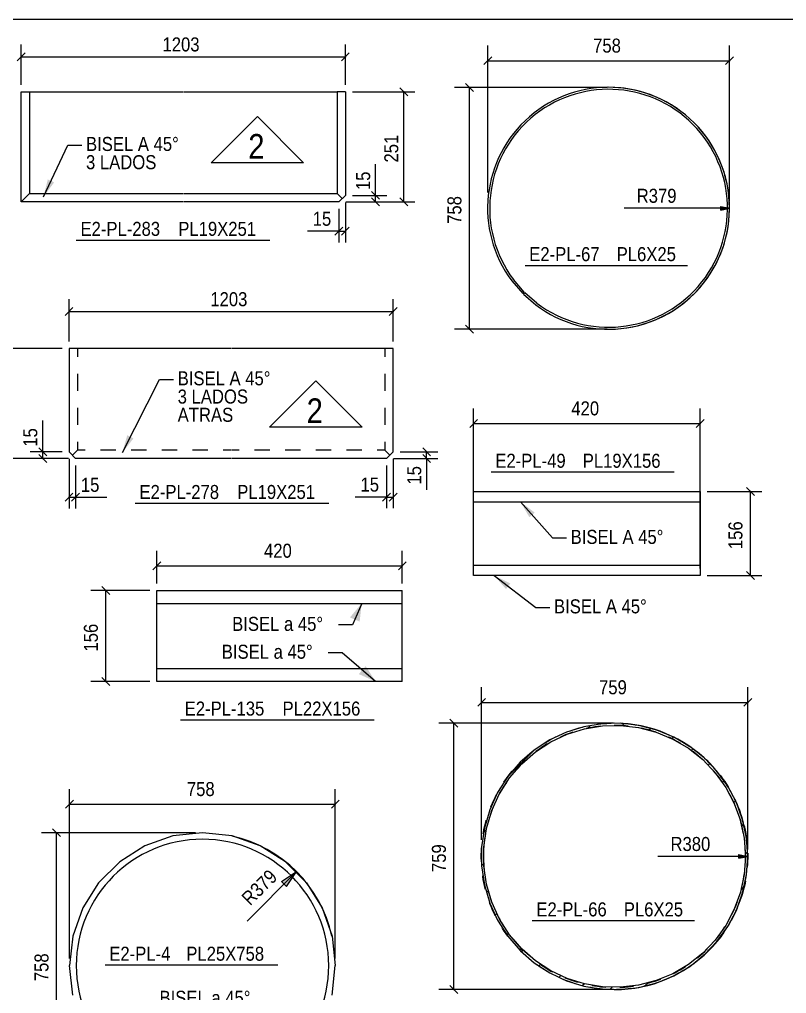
# Model space of a CAD drawing. Header units: millimetres. Extents: x 67 to 383, y 106 to 148.
# Drawn here: x 92.43 to 110.03, y 125.61 to 147.95 of the extents above; entities that cross this region are included whole.
import ezdxf

# ---------------------------------------------------------------- set-up
doc = ezdxf.new("R2010")
doc.units = ezdxf.units.MM
doc.linetypes.add('XKITLINE00', pattern=[0])
doc.styles.add('ARIAL', font='ARIAL.TTF')
doc.styles.add('ARIAL_', font='ARIAL.TTF')

msp = doc.modelspace()

# ---------------------------------------------------------------- linework, layer by layer
at = {"color": 5, "linetype": 'XKITLINE00'}
msp.add_line((134.139, 147.946), (67.372, 147.946), dxfattribs=at)
at = {"linetype": 'XKITLINE00'}
for p, q in [((92.473, 146.446), (92.473, 147.374)), ((99.91, 146.446), (99.91, 147.374)), ((103.182, 143.975), (103.182, 147.347)), ((108.724, 143.777), (108.724, 147.347)), ((92.564, 147.179), (92.382, 146.997)), ((92.473, 147.088), (99.91, 147.088)), ((100.001, 147.179), (99.819, 146.997)), ((103.273, 147.092), (103.091, 146.91)), ((103.182, 147.001), (108.724, 147.001)), ((108.815, 147.092), (108.633, 146.91)), ((101.159, 146.376), (101.341, 146.194)), ((105.917, 146.387), (102.412, 146.387)), ((102.667, 146.478), (102.849, 146.296)), ((102.758, 140.844), (102.758, 146.387)), ((100.071, 146.285), (101.507, 146.285)), ((101.25, 143.761), (101.25, 146.285)), ((92.985, 143.879), (93.542, 145.067)), ((93.542, 145.067), (93.864, 145.067)), ((100.604, 143.912), (100.604, 144.631)), ((100.604, 143.912), (100.604, 144.631)), ((100.071, 143.912), (100.861, 143.912)), ((100.513, 144.003), (100.695, 143.821)), ((100.604, 143.761), (100.604, 143.912)), ((99.91, 143.751), (99.91, 142.832)), ((99.92, 143.761), (101.507, 143.761)), ((99.92, 143.761), (100.861, 143.761)), ((100.513, 143.852), (100.695, 143.67)), ((101.159, 143.852), (101.341, 143.67)), ((108.522, 143.656), (108.723, 143.616)), ((108.522, 143.576), (108.522, 143.656)), ((99.759, 143.6), (99.759, 142.832)), ((108.723, 143.616), (106.306, 143.616)), ((108.522, 143.576), (108.723, 143.616)), ((99.759, 143.09), (99.041, 143.09)), ((99.759, 143.09), (99.041, 143.09)), ((99.85, 143.181), (99.668, 142.999)), ((99.759, 143.09), (99.91, 143.09)), ((100.001, 143.181), (99.819, 142.999)), ((93.736, 142.887), (98.178, 142.887)), ((104.033, 142.307), (107.759, 142.307)), ((93.57, 140.561), (93.57, 141.531)), ((101.007, 140.561), (101.007, 141.531)), ((93.661, 141.337), (93.479, 141.155)), ((93.57, 141.246), (101.007, 141.246)), ((101.098, 141.337), (100.916, 141.155)), ((105.917, 140.844), (102.412, 140.844)), ((102.667, 140.935), (102.849, 140.753)), ((93.41, 140.4), (92.016, 140.4)), ((93.761, 140.4), (93.761, 140.205)), ((100.816, 140.4), (100.816, 140.205)), ((93.761, 139.817), (93.761, 139.428)), ((94.795, 138.014), (95.645, 139.692)), ((95.645, 139.692), (95.967, 139.692)), ((100.816, 139.817), (100.816, 139.428)), ((93.761, 139.039), (93.761, 138.65)), ((100.816, 139.039), (100.816, 138.65)), ((102.854, 135.353), (102.854, 139.027)), ((108.052, 135.353), (108.052, 139.027)), ((92.967, 138.027), (92.967, 138.745)), ((92.967, 138.027), (92.967, 138.745)), ((102.945, 138.772), (102.763, 138.59)), ((108.143, 138.772), (107.961, 138.59)), ((102.854, 138.681), (108.052, 138.681)), ((92.876, 138.118), (93.058, 137.936)), ((93.761, 138.067), (93.646, 137.951)), ((93.761, 138.261), (93.761, 138.067)), ((93.937, 138.067), (93.761, 138.067)), ((94.641, 138.067), (94.289, 138.067)), ((95.345, 138.067), (94.993, 138.067)), ((96.049, 138.067), (95.697, 138.067)), ((96.753, 138.067), (96.401, 138.067)), ((97.281, 138.067), (97.105, 138.067)), ((97.473, 138.067), (97.297, 138.067)), ((98.177, 138.067), (97.825, 138.067)), ((98.881, 138.067), (98.529, 138.067)), ((99.584, 138.067), (99.233, 138.067)), ((100.288, 138.067), (99.936, 138.067)), ((100.816, 138.067), (100.64, 138.067)), ((100.816, 138.261), (100.816, 138.067)), ((100.816, 138.067), (100.932, 137.951)), ((101.684, 138.118), (101.866, 137.936)), ((93.56, 137.876), (92.016, 137.876)), ((93.41, 138.027), (92.681, 138.027)), ((93.56, 137.876), (92.681, 137.876)), ((92.876, 137.967), (93.058, 137.785)), ((92.967, 137.876), (92.967, 138.027)), ((93.57, 137.866), (93.57, 136.73)), ((101.007, 137.866), (101.007, 136.735)), ((101.017, 137.876), (102.033, 137.876)), ((101.168, 138.027), (102.033, 138.027)), ((101.684, 137.967), (101.866, 137.785)), ((101.775, 137.876), (101.775, 138.027)), ((101.775, 137.876), (101.775, 137.157)), ((101.775, 137.876), (101.775, 137.157)), ((93.721, 137.715), (93.721, 136.73)), ((100.856, 137.715), (100.856, 136.735)), ((103.255, 137.568), (107.458, 137.568)), ((109.115, 137.212), (109.297, 137.03)), ((93.661, 137.078), (93.479, 136.896)), ((93.57, 136.987), (93.721, 136.987)), ((93.812, 137.078), (93.63, 136.896)), ((93.721, 136.987), (94.44, 136.987)), ((93.721, 136.987), (94.44, 136.987)), ((100.856, 136.992), (100.138, 136.992)), ((100.856, 136.992), (100.138, 136.992)), ((100.947, 137.083), (100.765, 136.901)), ((100.856, 136.992), (101.007, 136.992)), ((101.098, 137.083), (100.916, 136.901)), ((108.213, 137.121), (109.463, 137.121)), ((109.206, 135.192), (109.206, 137.121)), ((95.089, 136.851), (99.531, 136.851)), ((103.927, 136.884), (104.661, 136.054)), ((104.661, 136.054), (104.982, 136.054)), ((95.586, 135.013), (95.586, 135.762)), ((101.217, 135.013), (101.217, 135.762)), ((95.677, 135.507), (95.495, 135.325)), ((95.586, 135.416), (101.217, 135.416)), ((101.308, 135.507), (101.126, 135.325)), ((103.327, 135.191), (104.279, 134.462)), ((108.213, 135.192), (109.463, 135.192)), ((109.115, 135.283), (109.297, 135.101)), ((94.326, 134.943), (94.508, 134.761)), ((95.425, 134.852), (94.071, 134.852)), ((94.417, 132.762), (94.417, 134.852)), ((100.285, 134.554), (100.074, 134.06)), ((104.279, 134.462), (104.601, 134.462)), ((100.074, 134.06), (99.752, 134.06)), ((99.836, 133.421), (99.514, 133.421)), ((100.603, 132.762), (99.836, 133.421)), ((95.425, 132.762), (94.071, 132.762)), ((94.326, 132.853), (94.508, 132.671)), ((103.037, 129.129), (103.037, 132.63)), ((109.142, 128.911), (109.142, 132.63)), ((103.128, 132.375), (102.946, 132.193)), ((103.037, 132.284), (109.142, 132.284)), ((109.233, 132.375), (109.051, 132.193)), ((96.128, 131.884), (100.57, 131.884)), ((102.311, 131.895), (102.493, 131.713)), ((105.913, 131.802), (105.984, 131.805)), ((105.984, 131.805), (105.988, 131.805)), ((106.066, 131.804), (102.056, 131.804)), ((102.402, 125.697), (102.402, 131.804)), ((105.089, 131.586), (105.023, 131.562)), ((105.044, 131.624), (105.072, 131.634)), ((105.072, 131.634), (105.14, 131.657)), ((105.127, 131.599), (105.089, 131.586)), ((105.14, 131.657), (105.208, 131.678)), ((105.208, 131.678), (105.277, 131.698)), ((105.277, 131.698), (105.347, 131.716)), ((105.347, 131.716), (105.351, 131.717)), ((105.497, 131.698), (105.437, 131.685)), ((105.566, 131.711), (105.497, 131.698)), ((105.635, 131.722), (105.566, 131.711)), ((105.705, 131.732), (105.635, 131.722)), ((105.667, 131.778), (105.699, 131.782)), ((105.699, 131.782), (105.77, 131.791)), ((105.754, 131.737), (105.705, 131.732)), ((105.77, 131.791), (105.841, 131.797)), ((105.841, 131.797), (105.913, 131.802)), ((106.127, 131.755), (106.075, 131.756)), ((106.197, 131.754), (106.127, 131.755)), ((106.268, 131.75), (106.197, 131.754)), ((106.338, 131.745), (106.268, 131.75)), ((106.309, 131.798), (106.342, 131.796)), ((106.396, 131.739), (106.338, 131.745)), ((106.342, 131.796), (106.413, 131.789)), ((106.413, 131.789), (106.485, 131.781)), ((106.485, 131.781), (106.556, 131.77)), ((106.556, 131.77), (106.626, 131.759)), ((106.626, 131.759), (106.628, 131.758)), ((106.755, 131.68), (106.714, 131.689)), ((106.824, 131.664), (106.755, 131.68)), ((106.892, 131.645), (106.824, 131.664)), ((106.959, 131.626), (106.892, 131.645)), ((106.941, 131.684), (106.974, 131.675)), ((107.024, 131.605), (106.959, 131.626)), ((106.974, 131.675), (107.043, 131.653)), ((107.043, 131.653), (107.11, 131.63)), ((107.11, 131.63), (107.178, 131.605)), ((107.178, 131.605), (107.244, 131.579)), ((104.491, 131.358), (104.552, 131.395)), ((104.552, 131.395), (104.615, 131.43)), ((104.615, 131.43), (104.678, 131.464)), ((104.678, 131.464), (104.742, 131.496)), ((104.742, 131.496), (104.748, 131.498)), ((104.892, 131.509), (104.828, 131.48)), ((104.828, 131.48), (104.828, 131.48)), ((104.957, 131.536), (104.892, 131.509)), ((105.023, 131.562), (104.957, 131.536)), ((107.244, 131.579), (107.245, 131.578)), ((107.354, 131.475), (107.324, 131.488)), ((107.417, 131.444), (107.354, 131.475)), ((107.48, 131.412), (107.417, 131.444)), ((107.542, 131.379), (107.48, 131.412)), ((107.536, 131.441), (107.567, 131.424)), ((107.604, 131.344), (107.542, 131.379)), ((107.567, 131.424), (107.629, 131.388)), ((107.629, 131.388), (107.691, 131.351)), ((104.141, 131.109), (104.197, 131.154)), ((104.197, 131.154), (104.203, 131.158)), ((104.284, 131.156), (104.277, 131.151)), ((104.341, 131.198), (104.284, 131.156)), ((104.399, 131.238), (104.341, 131.198)), ((104.458, 131.277), (104.399, 131.238)), ((104.517, 131.314), (104.458, 131.277)), ((104.466, 131.343), (104.491, 131.358)), ((104.544, 131.33), (104.517, 131.314)), ((107.61, 131.34), (107.604, 131.344)), ((107.691, 131.351), (107.751, 131.313)), ((107.751, 131.313), (107.81, 131.273)), ((107.896, 131.149), (107.878, 131.163)), ((107.952, 131.106), (107.896, 131.149)), ((103.96, 130.947), (103.98, 130.966)), ((104.015, 130.929), (103.965, 130.88)), ((103.98, 130.966), (104.033, 131.015)), ((104.031, 130.943), (104.015, 130.929)), ((104.033, 131.015), (104.086, 131.062)), ((104.086, 131.062), (104.141, 131.109)), ((108.007, 131.061), (107.952, 131.106)), ((108.06, 131.015), (108.007, 131.061)), ((108.113, 130.969), (108.06, 131.015)), ((108.066, 131.078), (108.094, 131.054)), ((108.094, 131.054), (108.147, 131.006)), ((108.125, 130.957), (108.113, 130.969)), ((108.147, 131.006), (108.2, 130.957)), ((108.2, 130.957), (108.251, 130.907)), ((103.69, 130.649), (103.735, 130.705)), ((103.735, 130.705), (103.741, 130.712)), ((103.82, 130.726), (103.808, 130.711)), ((103.867, 130.778), (103.82, 130.726)), ((103.915, 130.83), (103.867, 130.778)), ((103.965, 130.88), (103.915, 130.83)), ((108.251, 130.907), (108.3, 130.857)), ((108.359, 130.716), (108.349, 130.727)), ((108.404, 130.662), (108.359, 130.716)), ((103.548, 130.454), (103.563, 130.476)), ((103.563, 130.476), (103.604, 130.535)), ((103.604, 130.535), (103.646, 130.592)), ((103.646, 130.592), (103.69, 130.649)), ((108.448, 130.607), (108.404, 130.662)), ((108.491, 130.552), (108.448, 130.607)), ((108.533, 130.495), (108.491, 130.552)), ((108.509, 130.613), (108.532, 130.582)), ((108.532, 130.582), (108.574, 130.524)), ((108.547, 130.473), (108.533, 130.495)), ((108.574, 130.524), (108.615, 130.465)), ((108.615, 130.465), (108.655, 130.406)), ((93.584, 126.408), (93.584, 130.296)), ((99.68, 126.408), (99.68, 130.296)), ((103.492, 130.269), (103.457, 130.208)), ((103.528, 130.329), (103.492, 130.269)), ((103.566, 130.389), (103.528, 130.329)), ((103.605, 130.447), (103.566, 130.389)), ((103.611, 130.457), (103.605, 130.447)), ((108.655, 130.406), (108.691, 130.348)), ((93.675, 130.041), (93.493, 129.859)), ((99.771, 130.041), (99.589, 129.859)), ((103.285, 129.975), (103.315, 130.041)), ((103.315, 130.041), (103.346, 130.105)), ((103.346, 130.105), (103.378, 130.169)), ((103.378, 130.169), (103.383, 130.178)), ((103.457, 130.208), (103.443, 130.183)), ((108.72, 130.196), (108.718, 130.2)), ((108.753, 130.134), (108.72, 130.196)), ((108.785, 130.071), (108.753, 130.134)), ((108.815, 130.008), (108.785, 130.071)), ((108.844, 130.065), (108.861, 130.029)), ((108.861, 130.029), (108.891, 129.964)), ((93.584, 129.95), (99.68, 129.95)), ((103.248, 129.886), (103.257, 129.91)), ((103.278, 129.825), (103.254, 129.759)), ((103.257, 129.91), (103.285, 129.975)), ((103.304, 129.89), (103.278, 129.825)), ((103.305, 129.892), (103.304, 129.89)), ((108.844, 129.943), (108.815, 130.008)), ((108.857, 129.911), (108.844, 129.943)), ((108.891, 129.964), (108.918, 129.898)), ((108.918, 129.898), (108.944, 129.831)), ((108.944, 129.831), (108.967, 129.768)), ((103.141, 129.571), (103.144, 129.582)), ((103.21, 129.625), (103.199, 129.588)), ((103.231, 129.692), (103.21, 129.625)), ((103.254, 129.759), (103.231, 129.692)), ((108.984, 129.545), (108.966, 129.608)), ((93.193, 129.386), (93.375, 129.204)), ((103.077, 129.291), (103.091, 129.362)), ((103.091, 129.362), (103.106, 129.432)), ((103.106, 129.432), (103.123, 129.502)), ((103.123, 129.502), (103.141, 129.571)), ((109.001, 129.477), (108.984, 129.545)), ((109.018, 129.408), (109.001, 129.477)), ((109.032, 129.339), (109.018, 129.408)), ((109.058, 129.459), (109.068, 129.419)), ((109.068, 129.419), (109.082, 129.349)), ((109.082, 129.349), (109.096, 129.279)), ((96.471, 129.295), (92.938, 129.295)), ((93.284, 123.199), (93.284, 129.295)), ((103.073, 129.268), (103.077, 129.291)), ((103.106, 129.143), (103.097, 129.073)), ((103.116, 129.213), (103.106, 129.143)), ((103.126, 129.275), (103.116, 129.213)), ((109.041, 129.295), (109.032, 129.339)), ((109.096, 129.279), (109.107, 129.208)), ((109.107, 129.208), (109.116, 129.143)), ((103.031, 128.864), (103.034, 128.936)), ((103.034, 128.936), (103.035, 128.949)), ((103.091, 129.003), (103.087, 128.956)), ((103.097, 129.073), (103.091, 129.003)), ((109.086, 128.92), (109.082, 128.976)), ((109.089, 128.85), (109.086, 128.92)), ((103.029, 128.793), (103.031, 128.864)), ((103.029, 128.721), (103.029, 128.793)), ((103.031, 128.649), (103.029, 128.721)), ((109.142, 128.75), (107.081, 128.75)), ((108.941, 128.791), (109.142, 128.75)), ((108.941, 128.71), (108.941, 128.791)), ((108.941, 128.71), (109.142, 128.75)), ((109.09, 128.779), (109.089, 128.85)), ((109.089, 128.655), (109.09, 128.709)), ((109.09, 128.709), (109.09, 128.779)), ((109.141, 128.708), (109.14, 128.637)), ((109.141, 128.822), (109.141, 128.78)), ((109.141, 128.78), (109.141, 128.708)), ((103.032, 128.627), (103.031, 128.649)), ((103.082, 128.635), (103.085, 128.581)), ((103.085, 128.581), (103.09, 128.51)), ((103.09, 128.51), (103.096, 128.44)), ((109.136, 128.565), (109.131, 128.501)), ((109.14, 128.637), (109.136, 128.565)), ((98.787, 128.402), (97.654, 127.269)), ((98.446, 128.175), (98.787, 128.402)), ((98.56, 128.061), (98.787, 128.402)), ((103.063, 128.293), (103.061, 128.307)), ((103.075, 128.222), (103.063, 128.293)), ((103.096, 128.44), (103.104, 128.37)), ((103.104, 128.37), (103.112, 128.314)), ((109.043, 128.219), (109.055, 128.288)), ((109.055, 128.288), (109.061, 128.334)), ((98.56, 128.061), (98.446, 128.175)), ((103.088, 128.152), (103.075, 128.222)), ((103.103, 128.082), (103.088, 128.152)), ((103.119, 128.012), (103.103, 128.082)), ((103.125, 127.992), (103.119, 128.012)), ((109, 128.019), (109.015, 128.08)), ((109.015, 128.08), (109.03, 128.149)), ((109.03, 128.149), (109.043, 128.219)), ((109.065, 128.069), (109.048, 127.999)), ((109.08, 128.139), (109.065, 128.069)), ((109.088, 128.182), (109.08, 128.139)), ((103.176, 127.999), (103.187, 127.956)), ((103.187, 127.956), (103.206, 127.888)), ((103.206, 127.888), (103.227, 127.821)), ((103.227, 127.821), (103.25, 127.754)), ((109.029, 127.93), (109.012, 127.87)), ((109.048, 127.999), (109.029, 127.93)), ((103.226, 127.67), (103.221, 127.685)), ((103.252, 127.603), (103.226, 127.67)), ((103.25, 127.754), (103.272, 127.692)), ((103.28, 127.537), (103.252, 127.603)), ((108.839, 127.546), (108.866, 127.611)), ((108.866, 127.611), (108.892, 127.676)), ((108.903, 127.567), (108.885, 127.526)), ((108.892, 127.676), (108.905, 127.711)), ((103.309, 127.472), (103.28, 127.537)), ((103.34, 127.407), (103.309, 127.472)), ((103.349, 127.39), (103.34, 127.407)), ((103.402, 127.398), (103.417, 127.367)), ((103.417, 127.367), (103.451, 127.305)), ((108.778, 127.416), (108.779, 127.418)), ((108.779, 127.418), (108.81, 127.482)), ((108.825, 127.396), (108.792, 127.332)), ((108.81, 127.482), (108.839, 127.546)), ((108.856, 127.46), (108.825, 127.396)), ((108.885, 127.526), (108.856, 127.46)), ((103.451, 127.305), (103.485, 127.243)), ((103.485, 127.243), (103.521, 127.183)), ((103.521, 127.183), (103.559, 127.123)), ((103.559, 127.123), (103.562, 127.119)), ((104.197, 127.279), (107.923, 127.279)), ((108.605, 127.112), (108.62, 127.136)), ((108.792, 127.332), (108.763, 127.277)), ((103.516, 127.095), (103.507, 127.11)), ((103.555, 127.036), (103.516, 127.095)), ((103.596, 126.977), (103.555, 127.036)), ((103.638, 126.919), (103.596, 126.977)), ((103.697, 126.851), (103.638, 126.919)), ((108.44, 126.884), (108.483, 126.939)), ((108.524, 126.909), (108.48, 126.852)), ((108.483, 126.939), (108.525, 126.996)), ((108.567, 126.966), (108.524, 126.909)), ((108.525, 126.996), (108.566, 127.054)), ((108.566, 127.054), (108.605, 127.112)), ((108.593, 127.004), (108.567, 126.966)), ((103.755, 126.862), (103.955, 126.631)), ((108.435, 126.796), (108.396, 126.75)), ((108.433, 126.874), (108.44, 126.884)), ((108.48, 126.852), (108.435, 126.796)), ((103.919, 126.595), (103.908, 126.608)), ((103.919, 126.595), (103.955, 126.631)), ((103.93, 126.584), (103.966, 126.62)), ((104.07, 126.462), (103.93, 126.584)), ((103.966, 126.62), (104.132, 126.476)), ((107.997, 126.432), (108.051, 126.477)), ((108.051, 126.477), (108.104, 126.524)), ((108.138, 126.486), (108.084, 126.439)), ((108.104, 126.524), (108.155, 126.572)), ((108.173, 126.519), (108.138, 126.486)), ((108.155, 126.572), (108.206, 126.621)), ((108.206, 126.621), (108.219, 126.634)), ((94.398, 126.262), (98.362, 126.262)), ((104.36, 126.228), (104.318, 126.257)), ((104.419, 126.188), (104.36, 126.228)), ((104.382, 126.274), (104.389, 126.27)), ((104.389, 126.27), (104.447, 126.231)), ((104.447, 126.231), (104.507, 126.193)), ((107.653, 126.187), (107.713, 126.224)), ((107.713, 126.224), (107.72, 126.229)), ((107.974, 126.347), (107.927, 126.311)), ((108.03, 126.392), (107.974, 126.347)), ((107.98, 126.418), (107.997, 126.432)), ((108.084, 126.439), (108.03, 126.392)), ((104.48, 126.15), (104.419, 126.188)), ((104.541, 126.113), (104.48, 126.15)), ((104.507, 126.193), (104.567, 126.157)), ((104.59, 126.085), (104.541, 126.113)), ((104.567, 126.157), (104.628, 126.122)), ((104.628, 126.122), (104.657, 126.107)), ((107.429, 126.005), (107.377, 125.98)), ((107.493, 126.037), (107.429, 126.005)), ((107.441, 126.069), (107.469, 126.083)), ((107.469, 126.083), (107.531, 126.116)), ((107.556, 126.071), (107.493, 126.037)), ((107.531, 126.116), (107.593, 126.151)), ((107.618, 126.106), (107.556, 126.071)), ((107.593, 126.151), (107.653, 126.187)), ((107.661, 126.131), (107.618, 126.106)), ((102.311, 125.788), (102.493, 125.606)), ((104.926, 125.922), (104.878, 125.943)), ((104.993, 125.896), (104.926, 125.922)), ((104.947, 125.969), (105.011, 125.944)), ((105.06, 125.871), (104.993, 125.896)), ((105.011, 125.944), (105.077, 125.919)), ((105.128, 125.848), (105.06, 125.871)), ((105.077, 125.919), (105.144, 125.896)), ((105.18, 125.831), (105.128, 125.848)), ((105.144, 125.896), (105.211, 125.875)), ((105.211, 125.875), (105.251, 125.863)), ((105.564, 125.791), (105.623, 125.781)), ((105.623, 125.781), (105.693, 125.771)), ((106.465, 125.769), (106.525, 125.778)), ((106.824, 125.785), (106.769, 125.772)), ((106.893, 125.803), (106.824, 125.785)), ((106.841, 125.842), (106.88, 125.852)), ((106.88, 125.852), (106.947, 125.871)), ((106.962, 125.823), (106.893, 125.803)), ((106.947, 125.871), (107.015, 125.892)), ((107.03, 125.844), (106.962, 125.823)), ((107.015, 125.892), (107.081, 125.915)), ((107.078, 125.86), (107.03, 125.844)), ((107.081, 125.915), (107.147, 125.939)), ((106.066, 125.697), (102.056, 125.697)), ((105.544, 125.742), (105.492, 125.752)), ((105.615, 125.73), (105.544, 125.742)), ((105.686, 125.72), (105.615, 125.73)), ((105.757, 125.712), (105.686, 125.72)), ((105.693, 125.771), (105.763, 125.763)), ((105.81, 125.707), (105.757, 125.712)), ((105.763, 125.763), (105.833, 125.756)), ((105.833, 125.756), (105.884, 125.752)), ((106.186, 125.696), (106.131, 125.695)), ((106.258, 125.699), (106.186, 125.696)), ((106.205, 125.748), (106.255, 125.75)), ((106.255, 125.75), (106.325, 125.755)), ((106.329, 125.704), (106.258, 125.699)), ((106.325, 125.755), (106.396, 125.761)), ((106.401, 125.71), (106.329, 125.704)), ((106.396, 125.761), (106.465, 125.769)), ((106.452, 125.716), (106.401, 125.71))]:
    msp.add_line(p, q, dxfattribs=at)
at = {"color": 2, "linetype": 'XKITLINE00'}
for p, q in [((92.473, 143.761), (92.473, 146.285)), ((92.473, 146.285), (96.184, 146.285)), ((92.664, 146.285), (92.664, 143.952)), ((96.2, 146.285), (99.719, 146.285)), ((99.91, 146.285), (99.719, 146.285)), ((99.719, 146.285), (99.719, 143.952)), ((99.91, 146.285), (99.91, 143.912)), ((92.664, 143.952), (92.473, 143.761)), ((92.664, 143.952), (96.184, 143.952)), ((96.2, 143.952), (99.719, 143.952)), ((99.719, 143.952), (99.835, 143.837)), ((99.91, 143.912), (99.759, 143.761)), ((96.184, 143.761), (92.473, 143.761)), ((99.759, 143.761), (96.2, 143.761)), ((103.728, 141.953), (103.98, 141.662)), ((104.013, 141.695), (103.766, 141.981)), ((104.013, 141.695), (103.98, 141.662)), ((103.996, 141.647), (104.029, 141.68)), ((103.996, 141.647), (104.277, 141.402)), ((104.305, 141.439), (104.029, 141.68)), ((97.281, 140.4), (93.57, 140.4)), ((93.57, 140.4), (93.57, 138.027)), ((101.007, 140.4), (97.297, 140.4)), ((101.007, 138.027), (101.007, 140.4)), ((93.721, 137.876), (93.57, 138.027)), ((97.281, 137.876), (93.721, 137.876)), ((100.856, 137.876), (97.297, 137.876)), ((100.856, 137.876), (101.007, 138.027)), ((102.854, 135.428), (102.854, 137.121)), ((102.854, 137.121), (108.052, 137.121)), ((108.052, 137.121), (108.052, 135.192)), ((102.854, 136.885), (108.052, 136.885)), ((102.854, 135.192), (102.854, 135.428)), ((102.854, 135.428), (108.052, 135.428)), ((108.052, 135.192), (102.854, 135.192)), ((95.586, 132.762), (95.586, 134.852)), ((95.586, 134.852), (101.217, 134.852)), ((101.217, 134.554), (101.217, 134.852)), ((95.586, 134.554), (101.217, 134.554)), ((101.217, 132.762), (101.217, 134.554)), ((95.586, 133.06), (101.217, 133.06)), ((101.217, 132.762), (95.586, 132.762)), ((104.981, 131.6), (104.598, 131.421)), ((105.385, 131.726), (104.981, 131.6)), ((105, 131.553), (105.397, 131.676)), ((105.803, 131.794), (105.385, 131.726)), ((105.397, 131.676), (105.808, 131.743)), ((106.226, 131.804), (105.803, 131.794)), ((105.808, 131.743), (106.224, 131.753)), ((106.224, 131.753), (106.637, 131.705)), ((106.647, 131.755), (106.226, 131.804)), ((106.637, 131.705), (107.04, 131.6)), ((107.057, 131.648), (106.647, 131.755)), ((107.04, 131.6), (107.425, 131.441)), ((107.448, 131.486), (107.057, 131.648)), ((104.598, 131.421), (104.243, 131.189)), ((104.274, 131.149), (104.623, 131.376)), ((104.623, 131.376), (105, 131.553)), ((107.425, 131.441), (107.784, 131.23)), ((107.813, 131.272), (107.448, 131.486)), ((104.243, 131.189), (103.924, 130.912)), ((103.96, 130.876), (104.274, 131.149)), ((107.784, 131.23), (108.11, 130.971)), ((108.144, 131.009), (107.813, 131.272)), ((103.924, 130.912), (103.638, 130.582)), ((108.11, 130.971), (108.397, 130.67)), ((108.437, 130.703), (108.144, 131.009)), ((103.679, 130.551), (103.96, 130.876)), ((108.684, 130.359), (108.437, 130.703)), ((103.638, 130.582), (103.403, 130.215)), ((103.448, 130.191), (103.679, 130.551)), ((108.397, 130.67), (108.64, 130.333)), ((108.64, 130.333), (108.834, 129.964)), ((108.881, 129.985), (108.684, 130.359)), ((103.403, 130.215), (103.222, 129.819)), ((103.269, 129.801), (103.448, 130.191)), ((103.222, 129.819), (103.099, 129.4)), ((103.149, 129.389), (103.269, 129.801)), ((108.834, 129.964), (108.976, 129.573)), ((109.025, 129.587), (108.881, 129.985)), ((108.976, 129.573), (109.062, 129.166)), ((109.112, 129.173), (109.025, 129.587)), ((103.099, 129.4), (103.037, 128.968)), ((103.088, 128.965), (103.149, 129.389)), ((95.954, 129.219), (95.31, 128.993)), ((96.632, 129.295), (95.954, 129.219)), ((97.31, 129.219), (96.632, 129.295)), ((97.955, 128.993), (97.31, 129.219)), ((109.062, 129.166), (109.091, 128.75)), ((109.142, 128.75), (109.112, 129.173)), ((95.31, 128.993), (94.732, 128.63)), ((98.533, 128.63), (97.955, 128.993)), ((103.037, 128.968), (103.037, 128.532)), ((103.088, 128.536), (103.088, 128.965)), ((109.091, 128.75), (109.062, 128.335)), ((109.112, 128.328), (109.142, 128.75)), ((94.732, 128.63), (94.249, 128.148)), ((98.533, 128.63), (99.015, 128.148)), ((103.037, 128.532), (103.099, 128.101)), ((103.149, 128.112), (103.088, 128.536)), ((109.062, 128.335), (108.976, 127.928)), ((109.025, 127.914), (109.112, 128.328)), ((94.249, 128.148), (93.886, 127.57)), ((99.015, 128.148), (99.378, 127.57)), ((103.099, 128.101), (103.222, 127.682)), ((103.269, 127.7), (103.149, 128.112)), ((108.976, 127.928), (108.834, 127.537)), ((108.881, 127.516), (109.025, 127.914)), ((93.886, 127.57), (93.661, 126.925)), ((99.378, 127.57), (99.604, 126.925)), ((103.222, 127.682), (103.403, 127.286)), ((103.448, 127.31), (103.269, 127.7)), ((108.834, 127.537), (108.64, 127.168)), ((108.684, 127.141), (108.881, 127.516)), ((103.403, 127.286), (103.638, 126.919)), ((103.679, 126.949), (103.448, 127.31)), ((108.64, 127.168), (108.397, 126.831)), ((108.437, 126.798), (108.684, 127.141)), ((93.661, 126.925), (93.584, 126.247)), ((99.604, 126.925), (99.68, 126.247)), ((103.638, 126.919), (103.919, 126.595)), ((103.955, 126.631), (103.679, 126.949)), ((108.397, 126.831), (108.11, 126.529)), ((108.144, 126.492), (108.437, 126.798)), ((103.919, 126.595), (103.955, 126.631)), ((103.966, 126.62), (103.93, 126.584)), ((103.93, 126.584), (104.243, 126.311)), ((104.274, 126.352), (103.966, 126.62)), ((108.11, 126.529), (107.784, 126.271)), ((107.813, 126.229), (108.144, 126.492)), ((93.661, 125.569), (93.584, 126.247)), ((99.604, 125.569), (99.68, 126.247)), ((104.243, 126.311), (104.598, 126.08)), ((104.623, 126.125), (104.274, 126.352)), ((107.784, 126.271), (107.425, 126.06)), ((107.448, 126.014), (107.813, 126.229)), ((104.598, 126.08), (104.981, 125.9)), ((105, 125.948), (104.623, 126.125)), ((107.425, 126.06), (107.04, 125.901)), ((107.057, 125.852), (107.448, 126.014)), ((104.981, 125.9), (105.385, 125.775)), ((105.397, 125.825), (105, 125.948)), ((105.385, 125.775), (105.803, 125.707)), ((105.808, 125.758), (105.397, 125.825)), ((106.637, 125.796), (106.224, 125.748)), ((107.04, 125.901), (106.637, 125.796)), ((106.647, 125.746), (107.057, 125.852)), ((105.803, 125.707), (106.226, 125.697)), ((106.224, 125.748), (105.808, 125.758)), ((106.226, 125.697), (106.647, 125.746))]:
    msp.add_line(p, q, dxfattribs=at)
at = {"color": 3, "linetype": 'XKITLINE00'}
for p, q in [((96.83, 144.659), (97.892, 145.721)), ((97.892, 145.721), (98.953, 144.659)), ((98.953, 144.659), (96.83, 144.659)), ((98.17, 138.597), (99.232, 139.658)), ((99.232, 139.658), (100.293, 138.597)), ((100.293, 138.597), (98.17, 138.597))]:
    msp.add_line(p, q, dxfattribs=at)
at = {"color": 1, "linetype": 'XKITLINE00'}
for p, q in [((105.466, 131.687), (105.528, 131.749)), ((106.251, 131.749), (106.297, 131.795)), ((106.868, 131.645), (106.91, 131.686)), ((107.398, 131.452), (107.437, 131.491)), ((103.638, 130.582), (104.25, 131.194)), ((107.848, 131.179), (107.884, 131.215)), ((108.233, 130.842), (108.269, 130.878)), ((103.638, 130.582), (103.638, 130.582)), ((108.559, 130.446), (108.595, 130.482)), ((108.823, 129.987), (108.86, 130.025)), ((103.085, 129.306), (103.145, 129.367)), ((109.003, 129.445), (109.046, 129.488)), ((109.087, 128.806), (109.134, 128.854)), ((103.037, 128.536), (103.088, 128.586)), ((108.988, 127.985), (109.054, 128.051)), ((103.15, 127.926), (103.191, 127.967)), ((103.349, 127.403), (103.388, 127.442)), ((103.619, 126.95), (103.655, 126.987)), ((103.954, 126.564), (103.99, 126.599)), ((104.353, 126.24), (104.39, 126.277)), ((104.814, 125.979), (104.853, 126.017)), ((105.346, 125.788), (105.386, 125.828)), ((106.785, 125.782), (106.856, 125.853)), ((105.983, 125.703), (106.033, 125.753))]:
    msp.add_line(p, q, dxfattribs=at)
at = {"color": 2, "linetype": 'XKITLINE00'}
for centre, radius, start, end in [((105.949, 143.616), 2.775, 232.9412, 216.8182), ((105.949, 143.616), 2.728, 232.9412, 216.8182), ((96.632, 126.247), 2.896, 0, 180), ((96.632, 126.247), 2.896, 180, 0)]:
    msp.add_arc(centre, radius, start, end, dxfattribs=at)
at = {"linetype": 'XKITLINE00'}
for centre, radius, start, end in [((105.949, 143.616), 2.774, 270, 90), ((106.085, 128.75), 3.056, 270, 90), ((96.632, 126.247), 3.048, 12.8571, 77.1429)]:
    msp.add_arc(centre, radius, start, end, dxfattribs=at)
for p in [(92.473, 147.088), (99.91, 147.088), (103.182, 147.001), (108.724, 147.001), (102.758, 146.387), (101.25, 146.285), (100.604, 143.912), (100.604, 143.761), (101.25, 143.761), (99.759, 143.09), (99.91, 143.09), (93.57, 141.246), (101.007, 141.246), (102.758, 140.844), (102.854, 138.681), (108.052, 138.681), (92.967, 138.027), (92.967, 137.876), (101.775, 138.027), (101.775, 137.876), (93.57, 136.987), (93.721, 136.987), (100.856, 136.992), (101.007, 136.992), (109.206, 137.121), (95.586, 135.416), (101.217, 135.416), (109.206, 135.192), (94.417, 134.852), (94.417, 132.762), (103.037, 132.284), (109.142, 132.284), (102.402, 131.804), (93.584, 129.95), (99.68, 129.95), (93.284, 129.295), (102.402, 125.697)]:
    msp.add_point(p)
at = {"linetype": 'Continuous'}
for points in [[(92.985, 143.879), (93.083, 144.277), (92.985, 143.879), (93.228, 144.209)], [(108.522, 143.656), (108.723, 143.616), (108.522, 143.656), (108.522, 143.576)], [(94.795, 138.014), (94.905, 138.409), (94.795, 138.014), (95.048, 138.337)], [(103.927, 136.884), (104.254, 136.636), (103.927, 136.884), (104.133, 136.53)], [(103.327, 135.191), (103.695, 135.01), (103.327, 135.191), (103.597, 134.882)], [(100.285, 134.554), (100.238, 134.137), (100.285, 134.554), (100.016, 134.231)], [(100.603, 132.762), (100.219, 132.932), (100.603, 132.762), (100.377, 133.115)], [(108.941, 128.791), (109.142, 128.75), (108.941, 128.791), (108.941, 128.71)], [(98.446, 128.175), (98.787, 128.402), (98.446, 128.175), (98.56, 128.061)]]:
    msp.add_solid(points, dxfattribs=at)

# ---------------------------------------------------------------- texts
at = {"color": 3, "width": 0.85}
for s, height, style, p in [('1203', 0.3218, 'ARIAL', (95.715, 147.213)), ('758', 0.3218, 'ARIAL', (105.595, 147.186)), ('2', 0.563, 'ARIAL', (97.683, 144.756)), ('R379', 0.3218, 'ARIAL', (106.595, 143.741)), ('15', 0.3218, 'ARIAL', (99.161, 143.214)), ('E2-PL-283', 0.3218, 'ARIAL_', (93.833, 142.983)), ('PL19X251', 0.3218, 'ARIAL_', (96.077, 142.983)), ('E2-PL-67', 0.3218, 'ARIAL_', (104.129, 142.403)), ('PL6X25', 0.3218, 'ARIAL_', (106.135, 142.403)), ('1203', 0.3218, 'ARIAL', (96.812, 141.37)), ('2', 0.563, 'ARIAL', (99.023, 138.693)), ('420', 0.3218, 'ARIAL', (105.095, 138.866)), ('E2-PL-49', 0.3218, 'ARIAL_', (103.351, 137.664)), ('PL19X156', 0.3218, 'ARIAL_', (105.357, 137.664)), ('15', 0.3218, 'ARIAL', (93.842, 137.112)), ('15', 0.3218, 'ARIAL', (100.258, 137.117)), ('E2-PL-278', 0.3218, 'ARIAL_', (95.186, 136.948)), ('PL19X251', 0.3218, 'ARIAL_', (97.43, 136.948)), ('420', 0.3218, 'ARIAL', (98.044, 135.601)), ('759', 0.3218, 'ARIAL', (105.731, 132.469)), ('E2-PL-135', 0.3218, 'ARIAL_', (96.224, 131.981)), ('PL22X156', 0.3218, 'ARIAL_', (98.469, 131.981)), ('758', 0.3218, 'ARIAL', (96.274, 130.135)), ('R380', 0.3218, 'ARIAL', (107.37, 128.875)), ('E2-PL-66', 0.3218, 'ARIAL_', (104.293, 127.375)), ('PL6X25', 0.3218, 'ARIAL_', (106.299, 127.375)), ('E2-PL-4', 0.3218, 'ARIAL_', (94.494, 126.358)), ('PL25X758', 0.3218, 'ARIAL_', (96.261, 126.358))]:
    msp.add_text(s, height=height, dxfattribs=dict(at, style=style)).set_placement(p)
at = {"color": 1, "style": 'ARIAL', "width": 0.85}
for s, height, p in [('BISEL A 45° ', 0.32177, (93.96, 144.93)), ('3 LADOS', 0.3218, (93.96, 144.512)), ('BISEL A 45° ', 0.32177, (96.063, 139.555)), ('3 LADOS', 0.3218, (96.063, 139.137)), ('ATRAS', 0.3218, (96.063, 138.718)), ('BISEL A 45° ', 0.32177, (105.079, 135.918)), ('BISEL A 45° ', 0.32177, (104.697, 134.325)), ('BISEL a 45°', 0.32177, (97.313, 133.923)), ('BISEL a 45°', 0.32177, (97.075, 133.284)), ('BISEL a 45°', 0.32177, (95.647, 125.347))]:
    msp.add_text(s, height=height, dxfattribs=at).set_placement(p)
at = {"color": 3, "style": 'ARIAL', "width": 0.85}
for s, rotation, p in [('251', 90.0002, (101.125, 144.665)), ('15', 90.0002, (100.479, 144.033)), ('758', 90.0002, (102.573, 143.258)), ('15', 90.0002, (92.842, 138.147)), ('15', 90.0002, (101.651, 137.278)), ('156', 90.0002, (109.021, 135.798)), ('156', 90.0002, (94.232, 133.449)), ('759', 90.0002, (102.217, 128.392)), ('R379', 45.0001, (97.727, 127.604)), ('758', 90.0002, (93.099, 125.889))]:
    msp.add_text(s, height=0.3218, rotation=rotation, dxfattribs=at).set_placement(p)

doc.saveas('drawing.dxf')
